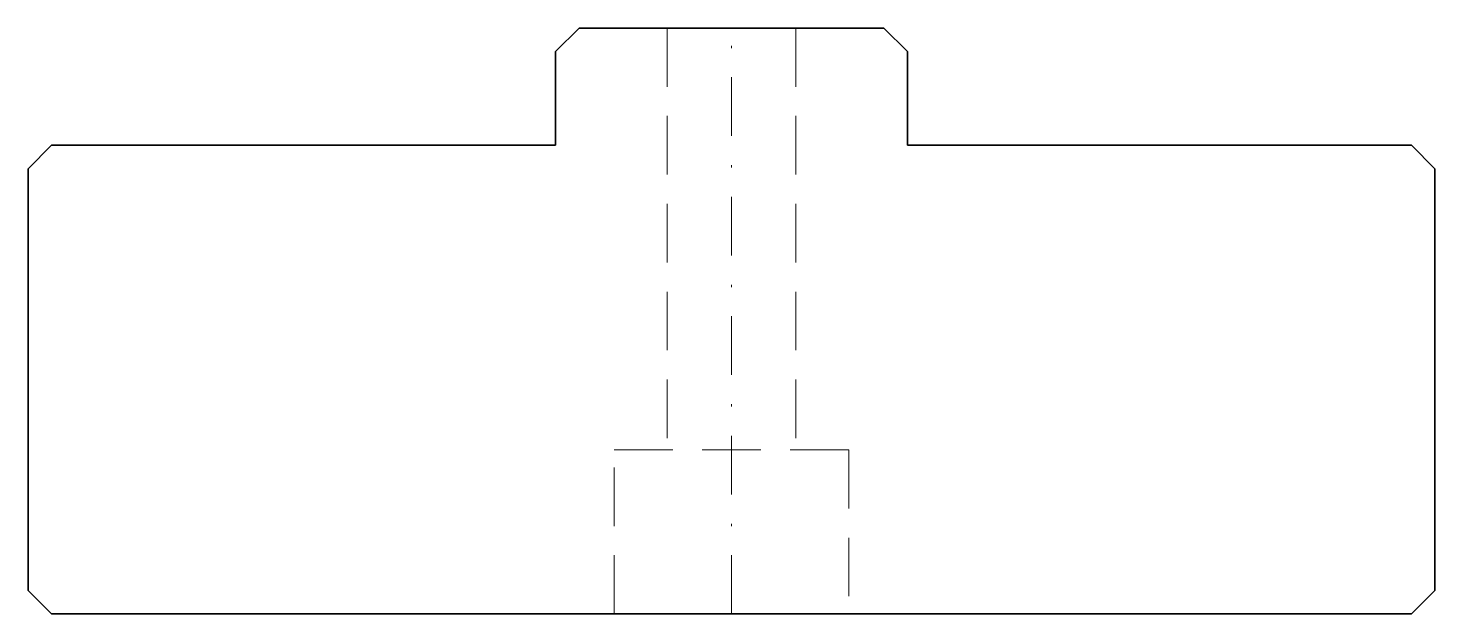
# Model space of a CAD drawing. Header units: millimetres. Extents: x -30 to 30, y -25 to 0.
import ezdxf

# ---------------------------------------------------------------- set-up
doc = ezdxf.new("R2010")
doc.units = ezdxf.units.MM
doc.header["$LTSCALE"] = 5
for name, pattern in [('AUSGEZOGEN', [0]), ('DASHDOT', [1, 0.5, -0.25, 0, -0.25]), ('DASHED', [0.75, 0.5, -0.25])]:
    doc.linetypes.add(name, pattern=pattern)
doc.layers.add('2', color=18, linetype='Continuous', true_color=0x000000)

msp = doc.modelspace()

# ---------------------------------------------------------------- linework, layer by layer
at = {"layer": '2', "color": 7, "linetype": 'AUSGEZOGEN', "lineweight": 35}
for p, q in [((-7.5, -1), (-6.5, 0)), ((6.5, 0), (7.5, -1))]:
    msp.add_line(p, q, dxfattribs=at)
at = {"layer": '2', "color": 18, "linetype": 'AUSGEZOGEN', "lineweight": 35, "true_color": 0x000000}
for p, q in [((-6.5, 0), (6.5, 0)), ((-7.5, -5), (-7.5, -1)), ((7.5, -5), (7.5, -1)), ((-29, -5), (-30, -6)), ((-7.5, -5), (-29, -5)), ((29, -5), (7.5, -5)), ((29, -5), (30, -6)), ((-30, -6), (-30, -24)), ((30, -24), (30, -6)), ((-30, -24), (-29, -25)), ((29, -25), (30, -24)), ((-29, -25), (29, -25))]:
    msp.add_line(p, q, dxfattribs=at)
at = {"layer": '2', "color": 7, "linetype": 'DASHED', "lineweight": 18}
for p, q in [((-2.75, 0), (-2.75, -18)), ((2.75, 0), (2.75, -18)), ((-5, -25), (-5, -18)), ((-5, -18), (5, -18)), ((5, -18), (5, -25))]:
    msp.add_line(p, q, dxfattribs=at)
at = {"layer": '2', "color": 7, "linetype": 'DASHDOT', "lineweight": 18}
msp.add_line((0, -25), (0, 0), dxfattribs=at)

doc.saveas('drawing.dxf')
